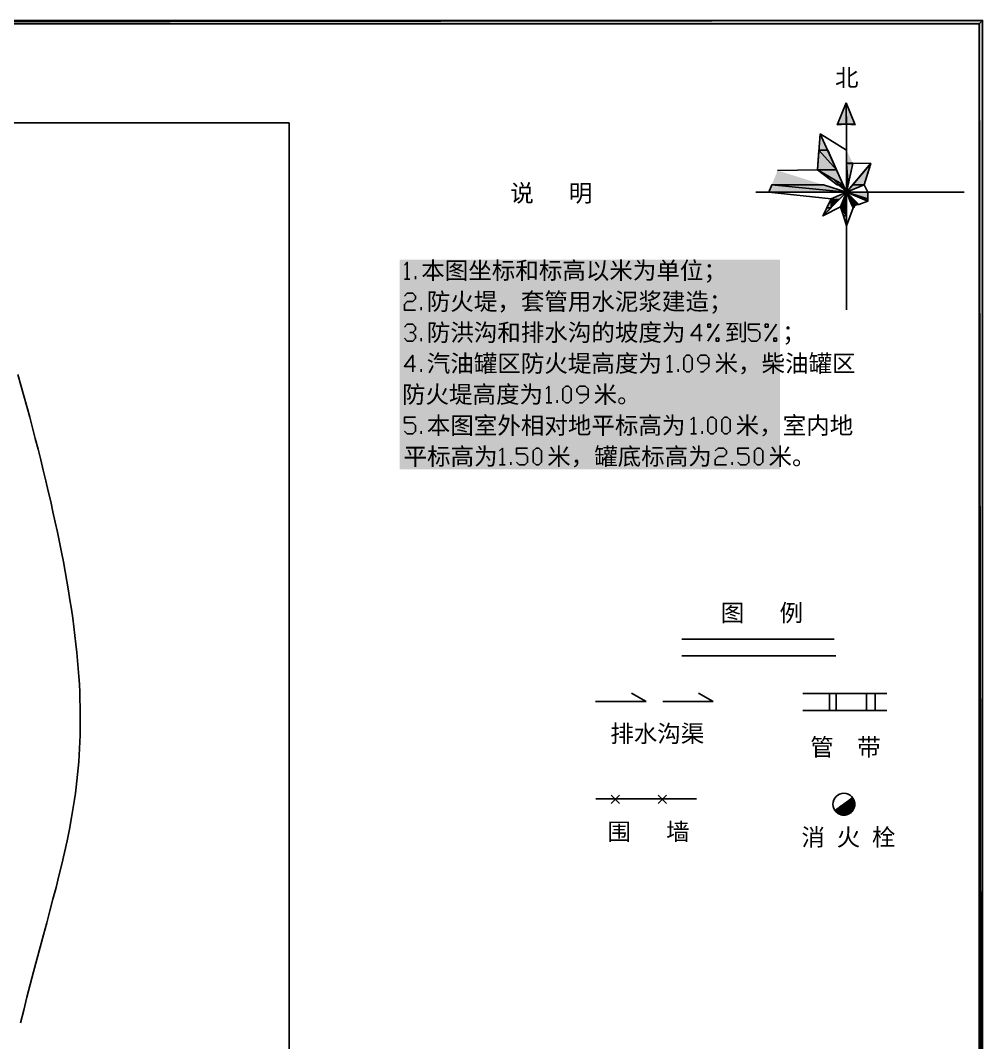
# Model space of a CAD drawing. Header units: inches. Extents: x 0 to 841, y 0 to 594.
# Drawn here: x 545 to 831.5, y 280.2 to 584.5 of the extents above; entities that cross this region are included whole.
import ezdxf

# ---------------------------------------------------------------- set-up
doc = ezdxf.new("R2010")
doc.units = ezdxf.units.IN
doc.header["$MEASUREMENT"] = 0
doc.layers.add('PDF_几何图形', color=7, linetype='Continuous')
doc.layers.add('PDF_文字', color=7, linetype='Continuous')
doc.layers.add('PDF_实体填充', color=7, linetype='Continuous', true_color=0xffffff)
doc.styles.add('PDF SimSun', font='simsun.ttc')

msp = doc.modelspace()

# ---------------------------------------------------------------- hatches: boundary and pattern name
at = {"layer": 'PDF_几何图形', "true_color": 0xffffff, "transparency": 33554559}
h = msp.add_hatch(color=7, dxfattribs=at)
h.paths.add_polyline_path([(25, 584.48), (25, 583.46), (831.49, 584.48)])
h.paths.add_polyline_path([(25, 583.46), (831.49, 584.48), (830.47, 583.46)])
h.paths.add_polyline_path([(831.49, 584.48), (830.47, 583.46), (831.49, 9.48)])
h.paths.add_polyline_path([(830.47, 583.46), (831.49, 9.48), (830.47, 10.5)])
h.paths.add_polyline_path([(831.49, 9.48), (830.47, 10.5), (24.49, 9.48)])
h.paths.add_polyline_path([(830.47, 10.5), (24.49, 9.48), (25.48, 10.5)])
h.paths.add_polyline_path([(24.49, 9.48), (25.48, 10.5), (24.49, 584.48)])
h.paths.add_polyline_path([(25.48, 10.5), (24.49, 584.48), (25.48, 583.46)])
h.paths.add_polyline_path([(24.49, 584.48), (25.48, 583.46), (410.49, 584.48)])
h.paths.add_polyline_path([(25.48, 583.46), (410.49, 584.48), (410.49, 583.46)])
at = {"layer": 'PDF_几何图形', "true_color": 0xff00ff, "transparency": 33554559}
h = msp.add_hatch(color=6, dxfattribs=at)
h.paths.add_polyline_path([(790.85, 559.96), (790.85, 553.55), (788.25, 553.55)])
h.paths.add_polyline_path([(790.85, 553.55), (788.25, 553.55), (788.2, 553.44)])
h = msp.add_hatch(color=6, dxfattribs=at)
h.paths.add_polyline_path([(790.85, 559.96), (793.47, 553.55), (790.85, 553.55)])
h.paths.add_polyline_path([(793.47, 553.55), (790.85, 553.55), (793.52, 553.44)])
h = msp.add_hatch(color=6, dxfattribs=at)
h.paths.add_polyline_path([(785.37, 545.82), (782.76, 545.82), (787.99, 540)])
h.paths.add_polyline_path([(782.76, 545.82), (787.99, 540), (782.34, 540)])
h = msp.add_hatch(color=6, dxfattribs=at)
h.paths.add_polyline_path([(792.86, 541.95), (791, 541.95), (792.9, 541.87)])
h.paths.add_polyline_path([(791, 541.95), (792.9, 541.87), (791, 541.87)])
h = msp.add_hatch(color=6, dxfattribs=at)
h.paths.add_polyline_path([(798.17, 541.87), (792.82, 535.5), (796.21, 535.5)])
h.paths.add_polyline_path([(792.82, 535.5), (796.21, 535.5), (791, 533.34)])
h = msp.add_hatch(color=6, dxfattribs=at)
h.paths.add_polyline_path([(792.9, 541.87), (791, 541.87), (791.49, 535.5)])
h.paths.add_polyline_path([(791, 541.87), (791.49, 535.5), (791, 535.5)])
h = msp.add_hatch(color=6, dxfattribs=at)
h.paths.add_polyline_path([(787.99, 540), (782.34, 540), (790.02, 535.5)])
h.paths.add_polyline_path([(782.34, 540), (790.02, 535.5), (788.2, 535.5)])
h = msp.add_hatch(color=6, dxfattribs=at)
h.paths.add_polyline_path([(784.16, 535.5), (768.69, 535.5), (791, 533.34)])
h.paths.add_polyline_path([(768.69, 535.5), (791, 533.34), (767.82, 533.34)])
h = msp.add_hatch(color=6, dxfattribs=at)
h.paths.add_polyline_path([(791, 533.34), (795.61, 531.41), (797.35, 531.41)])
h.paths.add_polyline_path([(795.61, 531.41), (797.35, 531.41), (797.35, 530.71)])
h = msp.add_hatch(color=6, dxfattribs=at)
h.paths.add_polyline_path([(786.38, 531.41), (785.09, 528.72), (786.38, 528.72)])
h.paths.add_polyline_path([(785.09, 528.72), (786.38, 528.72), (783.93, 526.27)])
h = msp.add_hatch(color=6, dxfattribs=at)
h.paths.add_polyline_path([(791, 531.41), (790.22, 531.41), (791, 528.95)])
h.paths.add_polyline_path([(790.22, 531.41), (791, 528.95), (789.18, 528.95)])
h = msp.add_hatch(color=6, dxfattribs=at)
h.paths.add_polyline_path([(792.92, 531.41), (791.8, 531.41), (794.62, 529.72)])
h.paths.add_polyline_path([(791.8, 531.41), (794.62, 529.72), (792.5, 529.72)])
h = msp.add_hatch(color=6, dxfattribs=at)
h.paths.add_polyline_path([(792.5, 529.72), (792.82, 528.95), (793.31, 528.95)])
h.paths.add_polyline_path([(792.82, 528.95), (793.31, 528.95), (792.92, 528.72)])
h = msp.add_hatch(color=6, dxfattribs=at)
h.paths.add_polyline_path([(789.18, 528.95), (790.05, 526.27), (791, 526.27)])
h.paths.add_polyline_path([(790.05, 526.27), (791, 526.27), (791, 523.32)])
at = {"layer": 'PDF_几何图形', "true_color": 0xffffff, "transparency": 33554559}
h = msp.add_hatch(color=7, dxfattribs=at)
h.paths.add_polyline_path([(793.28, 350.1), (788.75, 350.1), (793.09, 349.63)])
h.paths.add_polyline_path([(788.75, 350.1), (793.09, 349.63), (788.1, 349.63)])
h = msp.add_hatch(color=7, dxfattribs=at)
h.paths.add_polyline_path([(793.41, 350.6), (789.41, 350.6), (793.28, 350.1)])
h.paths.add_polyline_path([(789.41, 350.6), (793.28, 350.1), (788.75, 350.1)])
h = msp.add_hatch(color=7, dxfattribs=at)
h.paths.add_polyline_path([(793.43, 350.84), (789.75, 350.84), (793.41, 350.6)])
h.paths.add_polyline_path([(789.75, 350.84), (793.41, 350.6), (789.41, 350.6)])
h = msp.add_hatch(color=7, dxfattribs=at)
h.paths.add_polyline_path([(793.45, 351.11), (790.11, 351.11), (793.43, 350.84)])
h.paths.add_polyline_path([(790.11, 351.11), (793.43, 350.84), (789.75, 350.84)])
h = msp.add_hatch(color=7, dxfattribs=at)
h.paths.add_polyline_path([(793.41, 351.54), (790.68, 351.54), (793.45, 351.11)])
h.paths.add_polyline_path([(790.68, 351.54), (793.45, 351.11), (790.11, 351.11)])
h = msp.add_hatch(color=7, dxfattribs=at)
h.paths.add_polyline_path([(793.33, 351.94), (791.25, 351.94), (793.41, 351.54)])
h.paths.add_polyline_path([(791.25, 351.94), (793.41, 351.54), (790.68, 351.54)])
h = msp.add_hatch(color=7, dxfattribs=at)
h.paths.add_polyline_path([(793.2, 352.34), (791.78, 352.34), (793.33, 351.94)])
h.paths.add_polyline_path([(791.78, 352.34), (793.33, 351.94), (791.25, 351.94)])
h = msp.add_hatch(color=7, dxfattribs=at)
h.paths.add_polyline_path([(793.01, 352.72), (792.31, 352.72), (793.2, 352.34)])
h.paths.add_polyline_path([(792.31, 352.72), (793.2, 352.34), (791.78, 352.34)])
h = msp.add_hatch(color=7, dxfattribs=at)
h.paths.add_polyline_path([(793.09, 349.63), (788.1, 349.63), (792.84, 349.21)])
h.paths.add_polyline_path([(788.1, 349.63), (792.84, 349.21), (787.55, 349.21)])
h = msp.add_hatch(color=7, dxfattribs=at)
h.paths.add_polyline_path([(792.84, 349.21), (787.55, 349.21), (792.82, 349.19)])
h.paths.add_polyline_path([(787.55, 349.21), (792.82, 349.19), (787.57, 349.19)])
h = msp.add_hatch(color=7, dxfattribs=at)
h.paths.add_polyline_path([(792.82, 349.19), (787.57, 349.19), (792.5, 348.83)])
h.paths.add_polyline_path([(787.57, 349.19), (792.5, 348.83), (787.89, 348.83)])
h = msp.add_hatch(color=7, dxfattribs=at)
h.paths.add_polyline_path([(792.5, 348.83), (787.89, 348.83), (792.48, 348.81)])
h.paths.add_polyline_path([(787.89, 348.83), (792.48, 348.81), (787.91, 348.81)])
h = msp.add_hatch(color=7, dxfattribs=at)
h.paths.add_polyline_path([(792.48, 348.81), (787.91, 348.81), (792.12, 348.49)])
h.paths.add_polyline_path([(787.91, 348.81), (792.12, 348.49), (788.27, 348.49)])
h = msp.add_hatch(color=7, dxfattribs=at)
h.paths.add_polyline_path([(792.12, 348.49), (788.27, 348.49), (792.1, 348.47)])
h.paths.add_polyline_path([(788.27, 348.49), (792.1, 348.47), (788.31, 348.47)])
h = msp.add_hatch(color=7, dxfattribs=at)
h.paths.add_polyline_path([(792.1, 348.47), (788.31, 348.47), (791.68, 348.21)])
h.paths.add_polyline_path([(788.31, 348.47), (791.68, 348.21), (788.71, 348.21)])
h = msp.add_hatch(color=7, dxfattribs=at)
h.paths.add_polyline_path([(791.68, 348.21), (788.71, 348.21), (791.65, 348.21)])
h.paths.add_polyline_path([(788.71, 348.21), (791.65, 348.21), (788.73, 348.21)])
h = msp.add_hatch(color=7, dxfattribs=at)
h.paths.add_polyline_path([(791.65, 348.21), (788.73, 348.21), (791.21, 348.02)])
h.paths.add_polyline_path([(788.73, 348.21), (791.21, 348.02), (789.18, 348.02)])
h = msp.add_hatch(color=7, dxfattribs=at)
h.paths.add_polyline_path([(791.21, 348.02), (789.18, 348.02), (791.19, 348)])
h.paths.add_polyline_path([(789.18, 348.02), (791.19, 348), (789.22, 348)])
h = msp.add_hatch(color=7, dxfattribs=at)
h.paths.add_polyline_path([(791.19, 348), (789.22, 348), (790.7, 347.9)])
h.paths.add_polyline_path([(789.22, 348), (790.7, 347.9), (789.66, 347.9)])
h = msp.add_hatch(color=7, dxfattribs=at)
h.paths.add_polyline_path([(789.66, 347.9), (789.73, 347.9), (790.68, 347.9)])
h.paths.add_polyline_path([(789.73, 347.9), (790.68, 347.9), (790.17, 347.85)])
at = {"layer": 'PDF_实体填充', "transparency": 33554559}
msp.add_hatch(color=7, dxfattribs=at).paths.add_polyline_path([(657.93, 450.85), (771.17, 450.85), (771.17, 513.29), (657.93, 513.29)], flags=16)

# ---------------------------------------------------------------- linework, layer by layer
at = {"layer": 'PDF_几何图形'}
for p, q in [((25, 554.02), (624.99, 554.02)), ((624.99, 9.76), (624.99, 554.02)), ((662.66, 507.47), (662.66, 508.32)), ((659.32, 507.47), (660.99, 507.47)), ((664.34, 498.24), (664.34, 499.09)), ((752.98, 494.03), (749.66, 489.01)), ((770.13, 494.03), (766.8, 489.01)), ((664.34, 489.01), (664.34, 489.86)), ((664.34, 479.81), (664.34, 480.63)), ((737.51, 479.81), (739.16, 479.81)), ((740.83, 479.81), (740.83, 480.63)), ((701.51, 470.58), (703.18, 470.58)), ((704.83, 470.58), (704.83, 471.4)), ((664.34, 461.35), (664.34, 462.17)), ((744.64, 461.35), (746.32, 461.35)), ((747.99, 461.35), (747.99, 462.17)), ((687.68, 452.12), (689.33, 452.12)), ((691.01, 452.12), (691.01, 452.95)), ((756.9, 452.12), (756.9, 452.95)), ((741.93, 400.26), (787.32, 400.26)), ((741.93, 395.27), (787.82, 395.27)), ((731.27, 381.68), (726.93, 384.18)), ((751.27, 381.68), (746.93, 384.18)), ((778, 384.07), (803, 384.07)), ((785.88, 383.96), (785.88, 379.14)), ((787.91, 384.09), (787.91, 379.01)), ((796.97, 384.09), (796.97, 379.14)), ((799.51, 384.09), (799.51, 379.14)), ((731.27, 381.68), (716.26, 381.68)), ((751.27, 381.68), (736.26, 381.68)), ((778, 379.07), (803, 379.07)), ((787.53, 349.19), (792.86, 353.14)), ((716.28, 352.68), (746.27, 352.68)), ((830.98, 318.39), (830.98, 164.34))]:
    msp.add_line(p, q, dxfattribs=at)
at = {"layer": 'PDF_几何图形', "color": 6, "true_color": 0xff00ff}
for p, q in [((791, 545.82), (791, 555.88)), ((782.34, 540), (783.15, 550.76)), ((791, 533.34), (783.15, 550.76)), ((783.15, 550.76), (791, 545.82)), ((791, 533.34), (791, 545.82)), ((791, 533.34), (798.24, 541.95)), ((791, 533.34), (792.9, 541.87)), ((792.9, 541.87), (798.24, 541.95)), ((798.24, 541.95), (796.21, 535.5)), ((770.47, 539.79), (782.34, 540)), ((791, 533.34), (787.29, 537.04)), ((778.51, 533.34), (763.97, 533.34)), ((786.38, 531.41), (767.82, 533.34)), ((791, 533.34), (778.51, 533.34)), ((791, 533.34), (783.93, 526.27)), ((791, 533.34), (786.38, 531.41)), ((791, 533.34), (789.18, 528.95)), ((791, 533.34), (796.21, 535.5)), ((791, 498.33), (791, 533.34)), ((791, 533.34), (826.01, 533.34)), ((791, 533.34), (791, 523.32)), ((791, 533.34), (797.35, 530.71)), ((791, 533.34), (792.92, 528.72)), ((791, 533.34), (794.62, 529.72)), ((796.21, 535.5), (797.33, 533.34)), ((797.35, 530.71), (797.33, 533.34)), ((794.62, 529.72), (797.35, 530.71)), ((789.18, 528.95), (783.93, 526.27)), ((791, 523.32), (792.92, 528.72))]:
    msp.add_line(p, q, dxfattribs=at)
at = {"layer": 'PDF_几何图形', "color": 1, "true_color": 0xff0000}
for p, q in [((720.87, 353.84), (723.37, 351.32)), ((723.37, 353.84), (720.87, 351.32)), ((734.91, 353.84), (737.4, 351.32)), ((737.4, 353.84), (734.91, 351.32))]:
    msp.add_line(p, q, dxfattribs=at)
at = {"layer": 'PDF_几何图形'}
for points in [[(25, 584.48), (25, 583.46), (831.49, 584.48), (25, 584.48), (25, 584.48)], [(25, 583.46), (831.49, 584.48), (830.47, 583.46), (25, 583.46), (25, 583.46)], [(831.49, 584.48), (830.47, 583.46), (831.49, 9.48), (831.49, 584.48), (831.49, 584.48)], [(830.47, 583.46), (831.49, 9.48), (830.47, 10.5), (830.47, 583.46), (830.47, 583.46)], [(659.32, 511.64), (660.17, 512.49), (660.17, 507.47)], [(659.32, 502.41), (660.17, 503.26), (661.82, 503.26), (662.66, 502.41), (662.66, 501.59), (661.82, 500.76), (660.17, 500.76), (659.32, 499.91), (659.32, 498.24), (662.66, 498.24)], [(659.32, 493.18), (660.17, 494.03), (661.82, 494.03), (662.66, 493.18), (662.66, 492.36), (661.82, 491.53), (660.99, 491.53)], [(747.99, 490.69), (744.64, 490.69), (747.16, 494.03), (747.16, 489.01)], [(761.81, 489.86), (762.63, 489.01), (764.31, 489.01), (765.13, 489.86), (765.13, 491.53), (764.31, 492.36), (761.81, 492.36), (761.81, 494.03), (765.13, 494.03)], [(661.82, 491.53), (662.66, 490.69), (662.66, 489.86), (661.82, 489.01), (660.17, 489.01), (659.32, 489.86)], [(662.66, 481.46), (659.32, 481.46), (661.82, 484.8), (661.82, 479.81)], [(737.51, 483.95), (738.34, 484.8), (738.34, 479.81)], [(747.5, 479.81), (748.33, 479.81), (750, 481.46), (750, 483.95), (749.17, 484.8), (747.5, 484.8), (746.68, 483.95), (746.68, 483.13), (747.5, 482.3), (750, 482.3)], [(701.51, 474.75), (702.33, 475.57), (702.33, 470.58)], [(711.5, 470.58), (712.34, 470.58), (714.02, 472.23), (714.02, 474.75), (713.17, 475.57), (711.5, 475.57), (710.67, 474.75), (710.67, 473.9), (711.5, 473.07), (714.02, 473.07)], [(659.32, 462.17), (660.17, 461.35), (661.82, 461.35), (662.66, 462.17), (662.66, 463.85), (661.82, 464.67), (659.32, 464.67), (659.32, 466.34), (662.66, 466.34)], [(744.64, 465.52), (745.49, 466.34), (745.49, 461.35)], [(687.68, 456.29), (688.51, 457.12), (688.51, 452.12)], [(692.68, 452.95), (693.5, 452.12), (695.18, 452.12), (696, 452.95), (696, 454.62), (695.18, 455.44), (692.68, 455.44), (692.68, 457.12), (696, 457.12)], [(751.9, 456.29), (752.73, 457.12), (754.4, 457.12), (755.23, 456.29), (755.23, 455.44), (754.4, 454.62), (752.73, 454.62), (751.9, 453.79), (751.9, 452.12), (755.23, 452.12)], [(758.57, 452.95), (759.4, 452.12), (761.07, 452.12), (761.89, 452.95), (761.89, 454.62), (761.07, 455.44), (758.57, 455.44), (758.57, 457.12), (761.89, 457.12)], [(793.28, 350.1), (788.75, 350.1), (793.09, 349.63), (793.28, 350.1), (793.28, 350.1)], [(793.41, 350.6), (789.41, 350.6), (793.28, 350.1), (793.41, 350.6), (793.41, 350.6)], [(793.43, 350.84), (789.75, 350.84), (793.41, 350.6), (793.43, 350.84), (793.43, 350.84)], [(793.45, 351.11), (790.11, 351.11), (793.43, 350.84), (793.45, 351.11), (793.45, 351.11)], [(793.41, 351.54), (790.68, 351.54), (793.45, 351.11), (793.41, 351.54), (793.41, 351.54)], [(793.33, 351.94), (791.25, 351.94), (793.41, 351.54), (793.33, 351.94), (793.33, 351.94)], [(793.2, 352.34), (791.78, 352.34), (793.33, 351.94), (793.2, 352.34), (793.2, 352.34)], [(793.01, 352.72), (792.31, 352.72), (793.2, 352.34), (793.01, 352.72), (793.01, 352.72)], [(792.84, 349.21), (787.55, 349.21), (792.82, 349.19), (792.84, 349.21), (792.84, 349.21)], [(792.82, 349.19), (787.57, 349.19), (792.5, 348.83), (792.82, 349.19), (792.82, 349.19)], [(792.5, 348.83), (787.89, 348.83), (792.48, 348.81), (792.5, 348.83), (792.5, 348.83)], [(792.48, 348.81), (787.91, 348.81), (792.12, 348.49), (792.48, 348.81), (792.48, 348.81)], [(793.09, 349.63), (788.1, 349.63), (792.84, 349.21), (793.09, 349.63), (793.09, 349.63)], [(792.12, 348.49), (788.27, 348.49), (792.1, 348.47), (792.12, 348.49), (792.12, 348.49)], [(792.1, 348.47), (788.31, 348.47), (791.68, 348.21), (792.1, 348.47), (792.1, 348.47)], [(791.68, 348.21), (788.71, 348.21), (791.65, 348.21), (791.68, 348.21), (791.68, 348.21)], [(791.65, 348.21), (788.73, 348.21), (791.21, 348.02), (791.65, 348.21), (791.65, 348.21)], [(791.21, 348.02), (789.18, 348.02), (791.19, 348), (791.21, 348.02), (791.21, 348.02)], [(791.19, 348), (789.22, 348), (790.7, 347.9), (791.19, 348), (791.19, 348)], [(789.66, 347.9), (789.73, 347.9), (790.68, 347.9), (789.66, 347.9), (789.66, 347.9)]]:
    msp.add_lwpolyline(points, dxfattribs=at)
at = {"layer": 'PDF_几何图形', "color": 6, "true_color": 0xff00ff}
for points in [[(790.85, 559.96), (790.85, 553.55), (788.25, 553.55), (790.85, 559.96), (790.85, 559.96)], [(790.85, 559.96), (793.47, 553.55), (790.85, 553.55), (790.85, 559.96), (790.85, 559.96)], [(785.37, 545.82), (782.76, 545.82), (787.99, 540), (785.37, 545.82), (785.37, 545.82)], [(792.86, 541.95), (791, 541.95), (792.9, 541.87), (792.86, 541.95), (792.86, 541.95)], [(792.9, 541.87), (791, 541.87), (791.49, 535.5), (792.9, 541.87), (792.9, 541.87)], [(798.17, 541.87), (792.82, 535.5), (796.21, 535.5), (798.17, 541.87), (798.17, 541.87)], [(787.99, 540), (782.34, 540), (790.02, 535.5), (787.99, 540), (787.99, 540)], [(784.16, 535.5), (768.69, 535.5), (791, 533.34), (784.16, 535.5), (784.16, 535.5)], [(791, 533.34), (795.61, 531.41), (797.35, 531.41), (791, 533.34), (791, 533.34)], [(786.38, 531.41), (785.09, 528.72), (786.38, 528.72), (786.38, 531.41), (786.38, 531.41)], [(791, 531.41), (790.22, 531.41), (791, 528.95), (791, 531.41), (791, 531.41)], [(792.92, 531.41), (791.8, 531.41), (794.62, 529.72), (792.92, 531.41), (792.92, 531.41)], [(792.5, 529.72), (792.82, 528.95), (793.31, 528.95), (792.5, 529.72), (792.5, 529.72)], [(789.18, 528.95), (790.05, 526.27), (791, 526.27), (789.18, 528.95), (789.18, 528.95)]]:
    msp.add_lwpolyline(points, dxfattribs=at)
for points in [[(790.85, 553.55), (788.25, 553.55), (788.2, 553.44), (790.85, 553.55), (790.85, 553.55)], [(793.47, 553.55), (790.85, 553.55), (793.52, 553.44), (793.47, 553.55), (793.47, 553.55)], [(782.76, 545.82), (787.99, 540), (782.34, 540), (782.76, 545.82), (782.76, 545.82)], [(791, 541.95), (792.9, 541.87), (791, 541.87), (791, 541.95), (791, 541.95)], [(791, 541.87), (791.49, 535.5), (791, 535.5), (791, 541.87), (791, 541.87)], [(782.34, 540), (790.02, 535.5), (788.2, 535.5), (782.34, 540), (782.34, 540)], [(768.69, 535.5), (791, 533.34), (767.82, 533.34), (768.69, 535.5), (768.69, 535.5)], [(792.82, 535.5), (796.21, 535.5), (791, 533.34), (792.82, 535.5), (792.82, 535.5)], [(790.22, 531.41), (791, 528.95), (789.18, 528.95), (790.22, 531.41), (790.22, 531.41)], [(791.8, 531.41), (794.62, 529.72), (792.5, 529.72), (791.8, 531.41), (791.8, 531.41)], [(795.61, 531.41), (797.35, 531.41), (797.35, 530.71), (795.61, 531.41), (795.61, 531.41)], [(785.09, 528.72), (786.38, 528.72), (783.93, 526.27), (785.09, 528.72), (785.09, 528.72)], [(792.82, 528.95), (793.31, 528.95), (792.92, 528.72), (792.82, 528.95), (792.82, 528.95)], [(790.05, 526.27), (791, 526.27), (791, 523.32), (790.05, 526.27), (790.05, 526.27)]]:
    msp.add_lwpolyline(points, close=True, dxfattribs=at)
at = {"layer": 'PDF_几何图形'}
for points in [[(749.66, 494.03), (750.49, 494.03), (750.49, 493.18), (749.66, 493.18)], [(766.8, 494.03), (767.63, 494.03), (767.63, 493.18), (766.8, 493.18)], [(752.98, 489.01), (752.16, 489.01), (752.16, 489.86), (752.98, 489.86)], [(770.13, 489.01), (769.3, 489.01), (769.3, 489.86), (770.13, 489.86)], [(743.33, 479.81), (742.51, 480.63), (742.51, 483.95), (743.33, 484.8), (744.18, 484.8), (745, 483.95), (745, 480.63), (744.18, 479.81)], [(707.35, 470.58), (706.5, 471.4), (706.5, 474.75), (707.35, 475.57), (708.17, 475.57), (709, 474.75), (709, 471.4), (708.17, 470.58)], [(750.49, 461.35), (749.66, 462.17), (749.66, 465.52), (750.49, 466.34), (751.31, 466.34), (752.16, 465.52), (752.16, 462.17), (751.31, 461.35)], [(754.66, 461.35), (753.81, 462.17), (753.81, 465.52), (754.66, 466.34), (755.48, 466.34), (756.33, 465.52), (756.33, 462.17), (755.48, 461.35)], [(698.52, 452.12), (697.67, 452.95), (697.67, 456.29), (698.52, 457.12), (699.35, 457.12), (700.17, 456.29), (700.17, 452.95), (699.35, 452.12)], [(764.39, 452.12), (763.57, 452.95), (763.57, 456.29), (764.39, 457.12), (765.24, 457.12), (766.06, 456.29), (766.06, 452.95), (765.24, 452.12)], [(788.75, 350.1), (793.09, 349.63), (788.1, 349.63), (788.75, 350.1), (788.75, 350.1)], [(789.41, 350.6), (793.28, 350.1), (788.75, 350.1), (789.41, 350.6), (789.41, 350.6)], [(789.75, 350.84), (793.41, 350.6), (789.41, 350.6), (789.75, 350.84), (789.75, 350.84)], [(790.11, 351.11), (793.43, 350.84), (789.75, 350.84), (790.11, 351.11), (790.11, 351.11)], [(790.68, 351.54), (793.45, 351.11), (790.11, 351.11), (790.68, 351.54), (790.68, 351.54)], [(791.25, 351.94), (793.41, 351.54), (790.68, 351.54), (791.25, 351.94), (791.25, 351.94)], [(791.78, 352.34), (793.33, 351.94), (791.25, 351.94), (791.78, 352.34), (791.78, 352.34)], [(792.31, 352.72), (793.2, 352.34), (791.78, 352.34), (792.31, 352.72), (792.31, 352.72)], [(788.1, 349.63), (792.84, 349.21), (787.55, 349.21), (788.1, 349.63), (788.1, 349.63)], [(787.55, 349.21), (792.82, 349.19), (787.57, 349.19), (787.55, 349.21), (787.55, 349.21)], [(787.57, 349.19), (792.5, 348.83), (787.89, 348.83), (787.57, 349.19), (787.57, 349.19)], [(787.89, 348.83), (792.48, 348.81), (787.91, 348.81), (787.89, 348.83), (787.89, 348.83)], [(787.91, 348.81), (792.12, 348.49), (788.27, 348.49), (787.91, 348.81), (787.91, 348.81)], [(788.27, 348.49), (792.1, 348.47), (788.31, 348.47), (788.27, 348.49), (788.27, 348.49)], [(788.31, 348.47), (791.68, 348.21), (788.71, 348.21), (788.31, 348.47), (788.31, 348.47)], [(788.71, 348.21), (791.65, 348.21), (788.73, 348.21), (788.71, 348.21), (788.71, 348.21)], [(788.73, 348.21), (791.21, 348.02), (789.18, 348.02), (788.73, 348.21), (788.73, 348.21)], [(789.18, 348.02), (791.19, 348), (789.22, 348), (789.18, 348.02), (789.18, 348.02)], [(789.22, 348), (790.7, 347.9), (789.66, 347.9), (789.22, 348), (789.22, 348)], [(789.73, 347.9), (790.68, 347.9), (790.17, 347.85), (789.73, 347.9), (789.73, 347.9)]]:
    msp.add_lwpolyline(points, close=True, dxfattribs=at)
at = {"layer": 'PDF_几何图形', "color": 5, "true_color": 0x0000ff}
msp.add_lwpolyline([(544.22, 479.07), (546.02, 472.69), (547.75, 466.32), (549.42, 459.97), (550.23, 456.82), (551.01, 453.67), (551.79, 450.53), (552.53, 447.42), (553.28, 444.31), (554, 441.22), (554.67, 438.15), (555.35, 435.12), (555.98, 432.12), (556.6, 429.13), (557.19, 426.17), (557.76, 423.25), (558.29, 420.37), (558.8, 417.51), (559.29, 414.7), (559.73, 411.95), (560.15, 409.22), (560.56, 406.53), (560.92, 403.9), (561.23, 401.32), (561.53, 398.78), (561.78, 396.3), (562.02, 393.87), (562.21, 391.48), (562.38, 389.13), (562.53, 386.82), (562.63, 384.53), (562.72, 382.31), (562.78, 380.11), (562.8, 377.97), (562.8, 375.84), (562.78, 373.76), (562.74, 371.71), (562.67, 369.68), (562.57, 367.67), (562.46, 365.7), (562.33, 363.77), (562.17, 361.84), (562, 359.94), (561.78, 358.08), (561.57, 356.21), (561.34, 354.37), (561.09, 352.55), (560.81, 350.75), (560.22, 347.2), (559.56, 343.66), (558.86, 340.19), (558.1, 336.72), (557.3, 333.27), (556.45, 329.82), (555.58, 326.37), (554.67, 322.88), (553.76, 319.36), (552.81, 315.81), (551.86, 312.21), (550.88, 308.57), (549.89, 304.88), (548.92, 301.18), (547.92, 297.43), (546.93, 293.65), (545.95, 289.84), (544.98, 286)], dxfattribs=at)
at = {"layer": 'PDF_几何图形'}
msp.add_circle((790.2, 351.12), 3.25, dxfattribs=at)
at = {"layer": 'PDF_实体填充', "color": 6, "true_color": 0xff00ff, "transparency": 33554559}
for points in [[(783.15, 550.76), (785.37, 545.82), (782.76, 545.82)], [(791, 545.82), (792.86, 541.95), (791, 541.95)], [(798.17, 541.87), (798.22, 541.87), (796.21, 535.5)], [(798.24, 541.95), (798.22, 541.87), (798.17, 541.87)], [(770.47, 539.79), (784.16, 535.5), (768.69, 535.5)], [(791, 533.34), (789.09, 531.41), (786.38, 531.41)], [(788.2, 535.5), (790.02, 535.5), (791, 533.34)], [(791, 533.34), (791, 531.41), (790.22, 531.41)], [(791, 535.5), (791.49, 535.5), (791, 533.34)], [(791, 533.34), (792.92, 531.41), (791.8, 531.41)], [(791, 533.34), (797.33, 533.34), (797.35, 531.41)], [(786.38, 531.41), (789.09, 531.41), (786.38, 528.72)], [(792.5, 529.72), (794.62, 529.72), (793.31, 528.95)], [(789.18, 528.95), (791, 528.95), (791, 526.27)]]:
    msp.add_solid(points, dxfattribs=at)
at = {"layer": 'PDF_实体填充', "transparency": 33554559}
for points in [[(792.78, 353.08), (793.01, 352.72), (792.31, 352.72)], [(789.66, 347.9), (790.68, 347.9), (789.66, 347.9)]]:
    msp.add_solid(points, dxfattribs=at)

# ---------------------------------------------------------------- texts
at = {"layer": 'PDF_文字', "style": 'PDF SimSun'}
for s, height, p in [('北', 5.13, (787.55, 564.87)), ('说   明', 5.133, (690.84, 530.5)), ('本图坐标和标高以米为单位；', 5.1329, (664.34, 507.47)), ('防火堤，套管用水泥浆建造；', 5.1329, (665.99, 498.24)), ('防洪沟和排水沟的坡度为', 5.1329, (665.99, 489.01)), ('到', 5.13, (754.66, 489.01)), ('；', 5.13, (771.8, 489.01)), ('汽油罐区防火堤高度为', 5.133, (665.99, 479.81)), ('米，柴油罐区', 5.133, (751.67, 479.81)), ('防火堤高度为', 5.133, (658.6, 470.58)), ('米。', 5.133, (715.67, 470.58)), ('本图室外相对地平标高为', 5.1329, (665.99, 461.35)), ('米，室内地', 5.133, (757.98, 461.35)), ('平标高为', 5.133, (659.07, 452.12)), ('米，罐底标高为', 5.133, (701.84, 452.12)), ('米。', 5.133, (767.74, 452.12)), ('图   例', 5.133, (753.55, 405.53)), ('排水沟渠', 5.133, (720.62, 369.57)), ('管  带', 5.133, (780.16, 365.55)), ('围   墙', 5.133, (719.79, 340.38)), ('消 火 栓', 5.133, (777.56, 338.75))]:
    msp.add_text(s, height=height, dxfattribs=at).set_placement(p)

doc.saveas('drawing.dxf')
